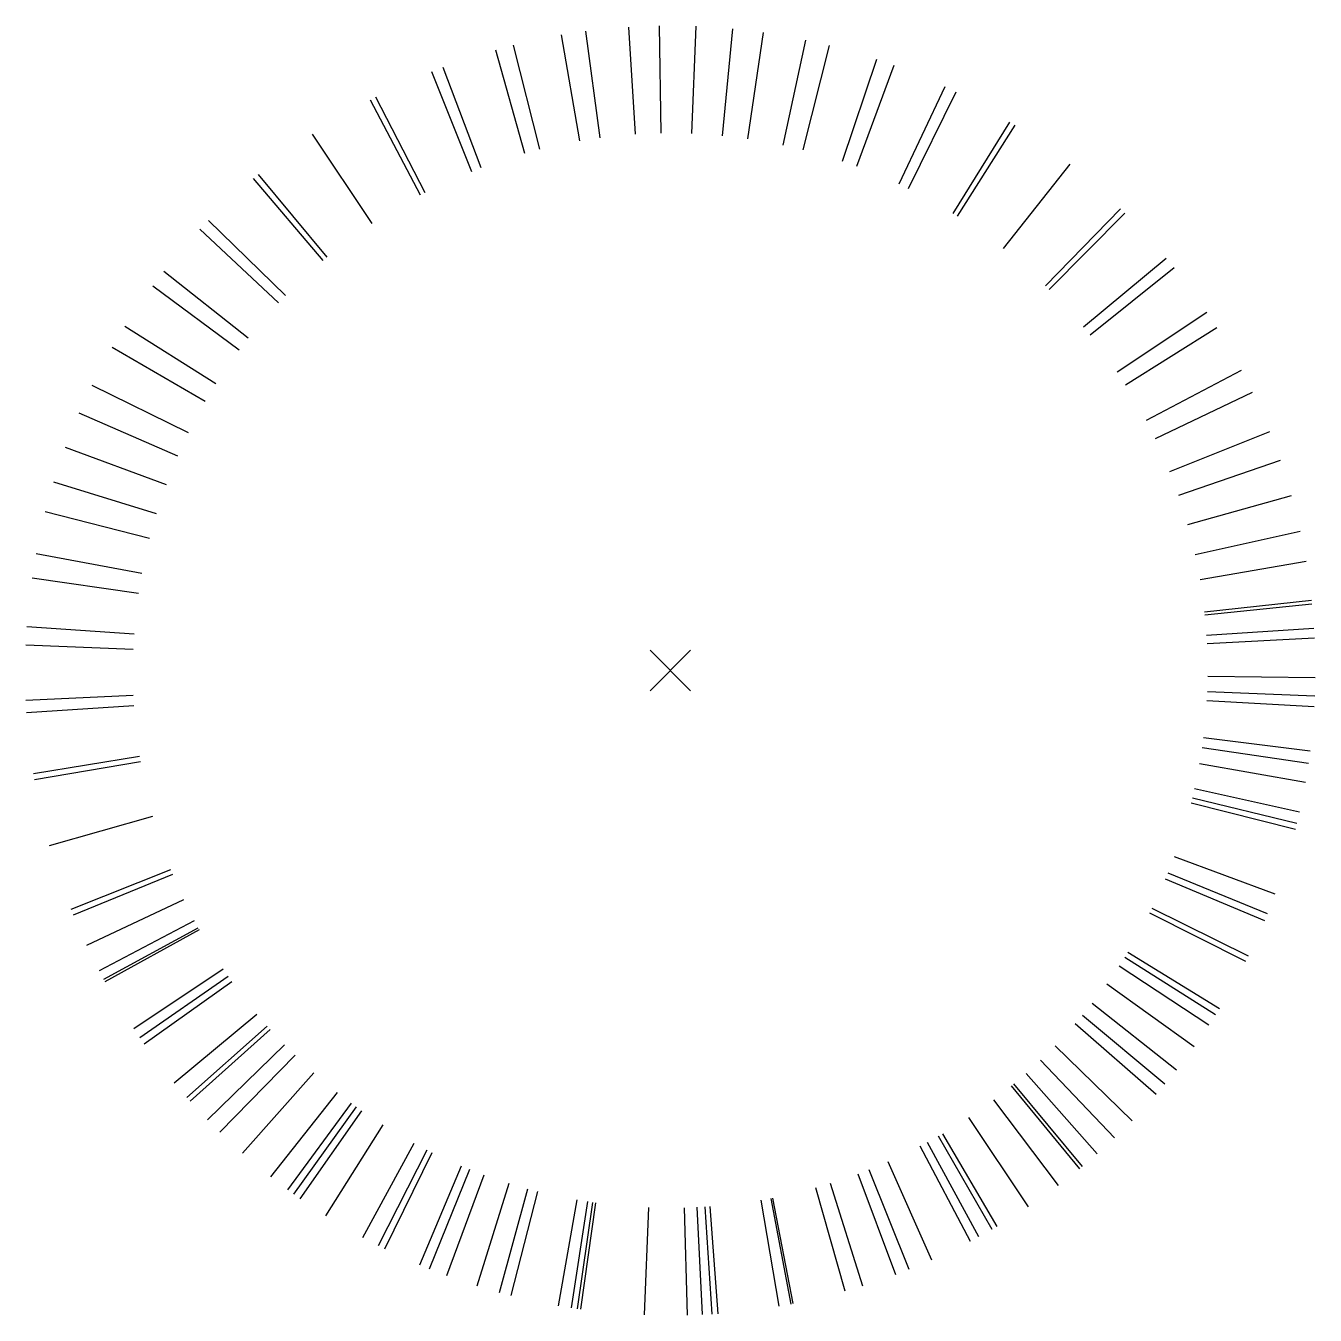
# Model space of a CAD drawing. Extents: x -1 to 1, y -1 to 1.
import ezdxf

# ---------------------------------------------------------------- set-up
doc = ezdxf.new("R2010")
doc.units = 0
doc.header["$LTSCALE"] = 0.01
doc.header["$MEASUREMENT"] = 0
doc.layers.get('0').update_dxf_attribs({"lineweight": 20})

msp = doc.modelspace()

# ---------------------------------------------------------------- linework, layer by layer
at = {"color": 0, "linetype": 'ByBlock', "lineweight": -2}
for p, q in [((-0.0174, 1.0001), (-0.0145, 0.8334)), ((-0.169, 0.9859), (-0.1408, 0.8216)), ((-0.1313, 0.9916), (-0.1094, 0.8263)), ((-0.065, 0.9981), (-0.0542, 0.8318)), ((0.0397, 0.9995), (0.0331, 0.8329)), ((0.0967, 0.9956), (0.0806, 0.8296)), ((0.1439, 0.9898), (0.1199, 0.8249)), ((-0.2711, 0.9628), (-0.2259, 0.8023)), ((-0.2435, 0.9701), (-0.2029, 0.8085)), ((0.2095, 0.978), (0.1746, 0.815)), ((0.2466, 0.9694), (0.2055, 0.8078)), ((0.3197, 0.9478), (0.2664, 0.7898)), ((-0.3703, 0.9292), (-0.3085, 0.7743)), ((-0.3525, 0.9361), (-0.2938, 0.7801)), ((0.3466, 0.9383), (0.2888, 0.7819)), ((0.4256, 0.9052), (0.3547, 0.7543)), ((-0.4654, 0.8854), (-0.3878, 0.7378)), ((-0.4569, 0.8898), (-0.3808, 0.7415)), ((0.4428, 0.8969), (0.369, 0.7474)), ((0.526, 0.8508), (0.4383, 0.709)), ((0.5341, 0.8457), (0.4451, 0.7048)), ((-0.5554, 0.8319), (-0.4628, 0.6932)), ((-0.5554, 0.8319), (-0.4628, 0.6932)), ((0.6196, 0.7852), (0.5163, 0.6544)), ((0.6196, 0.7852), (0.5163, 0.6544)), ((-0.6466, 0.7632), (-0.5388, 0.636)), ((-0.6393, 0.7693), (-0.5327, 0.6411)), ((0.6983, 0.7162), (0.5819, 0.5968)), ((0.705, 0.7095), (0.5875, 0.5913)), ((-0.7293, 0.6845), (-0.6078, 0.5704)), ((-0.7162, 0.6983), (-0.5968, 0.5819)), ((0.7693, 0.6393), (0.6411, 0.5327)), ((0.7813, 0.6245), (0.6511, 0.5204)), ((-0.7852, 0.6196), (-0.6544, 0.5163)), ((-0.8026, 0.5969), (-0.6688, 0.4974)), ((0.8319, 0.5554), (0.6932, 0.4628)), ((-0.8457, 0.5341), (-0.7048, 0.4451)), ((0.8474, 0.5314), (0.7062, 0.4428)), ((-0.8654, 0.5015), (-0.7212, 0.4179)), ((0.8854, 0.4654), (0.7378, 0.3878)), ((-0.8969, 0.4428), (-0.7474, 0.369)), ((0.9025, 0.4313), (0.7521, 0.3594)), ((-0.917, 0.3996), (-0.7641, 0.333)), ((0.9292, 0.3703), (0.7743, 0.3085)), ((-0.9383, 0.3466), (-0.7819, 0.2888)), ((0.9458, 0.3256), (0.7881, 0.2714)), ((-0.9565, 0.2925), (-0.7971, 0.2437)), ((0.9628, 0.2711), (0.8023, 0.2259)), ((-0.9694, 0.2466), (-0.8078, 0.2055)), ((0.9767, 0.2157), (0.8139, 0.1797)), ((-0.9836, 0.1815), (-0.8197, 0.1513)), ((0.9859, 0.169), (0.8216, 0.1408)), ((-0.9898, 0.1439), (-0.8249, 0.1199)), ((0.9943, 0.1089), (0.8286, 0.0908)), ((0.9949, 0.103), (0.8291, 0.0858)), ((-0.9979, 0.0682), (-0.8316, 0.0568)), ((0.9981, 0.065), (0.8318, 0.0542)), ((0.999, 0.0501), (0.8325, 0.0417)), ((-0.9995, 0.0397), (-0.8329, 0.0331)), ((-0.0314, 0.0314), (0.0314, -0.0314)), ((0.0314, 0.0314), (-0.0314, -0.0314)), ((1.0002, -0.0111), (0.8335, -0.0093)), ((-0.9992, -0.046), (-0.8327, -0.0383)), ((0.9995, -0.0397), (0.8329, -0.0331)), ((-0.9981, -0.065), (-0.8318, -0.0542)), ((0.9987, -0.0562), (0.8322, -0.0468)), ((0.9898, -0.1439), (0.8249, -0.1199)), ((0.9924, -0.1251), (0.827, -0.1042)), ((-0.9874, -0.1596), (-0.8229, -0.133)), ((-0.9859, -0.169), (-0.8216, -0.1408)), ((0.9851, -0.1735), (0.8209, -0.1446)), ((0.9717, -0.2374), (0.8097, -0.1978)), ((0.9758, -0.2198), (0.8132, -0.1832)), ((0.9694, -0.2466), (0.8078, -0.2055)), ((-0.9628, -0.2711), (-0.8023, -0.2259)), ((0.9383, -0.3466), (0.7819, -0.2888)), ((0.9383, -0.3466), (0.7819, -0.2888)), ((-0.9292, -0.3703), (-0.7743, -0.3085)), ((-0.9256, -0.3791), (-0.7713, -0.3159)), ((0.9263, -0.3774), (0.7719, -0.3145)), ((0.9218, -0.3883), (0.7681, -0.3236)), ((-0.905, -0.4259), (-0.7542, -0.3549)), ((0.8926, -0.4513), (0.7439, -0.3761)), ((0.8969, -0.4428), (0.7474, -0.369)), ((-0.8854, -0.4654), (-0.7378, -0.3878)), ((-0.8783, -0.4785), (-0.7319, -0.3988)), ((-0.8764, -0.4821), (-0.7303, -0.4018)), ((0.8515, -0.5247), (0.7096, -0.4373)), ((0.8354, -0.5501), (0.6962, -0.4584)), ((0.8457, -0.5341), (0.7048, -0.4451)), ((-0.8319, -0.5554), (-0.6932, -0.4628)), ((-0.8226, -0.569), (-0.6855, -0.4742)), ((-0.8157, -0.5789), (-0.6798, -0.4824)), ((0.8123, -0.5837), (0.6769, -0.4864)), ((0.7852, -0.6196), (0.6544, -0.5163)), ((-0.7693, -0.6393), (-0.6411, -0.5327)), ((0.7672, -0.6417), (0.6394, -0.5348)), ((-0.7498, -0.662), (-0.6249, -0.5517)), ((-0.7444, -0.6681), (-0.6203, -0.5567)), ((0.7536, -0.6577), (0.628, -0.5481)), ((-0.7177, -0.6967), (-0.5981, -0.5806)), ((-0.6983, -0.7162), (-0.5819, -0.5968)), ((0.7162, -0.6983), (0.5968, -0.5819)), ((0.6891, -0.725), (0.5742, -0.6042)), ((-0.6634, -0.7486), (-0.5528, -0.6238)), ((0.662, -0.7498), (0.5517, -0.6249)), ((-0.6196, -0.7852), (-0.5163, -0.6544)), ((0.635, -0.7728), (0.5292, -0.644)), ((0.6393, -0.7693), (0.5327, -0.6411)), ((-0.5933, -0.8053), (-0.4944, -0.6711)), ((-0.5837, -0.8123), (-0.4864, -0.6769)), ((0.6019, -0.7988), (0.5016, -0.6657)), ((-0.5737, -0.8193), (-0.4781, -0.6828)), ((0.5554, -0.8319), (0.4628, -0.6932)), ((-0.5341, -0.8457), (-0.4451, -0.7048)), ((0.507, -0.8622), (0.4225, -0.7185)), ((-0.4766, -0.8794), (-0.3972, -0.7328)), ((0.4654, -0.8854), (0.3878, -0.7378)), ((0.4785, -0.8783), (0.3988, -0.7319)), ((0.4992, -0.8668), (0.416, -0.7223)), ((-0.4526, -0.892), (-0.3772, -0.7433)), ((-0.4428, -0.8969), (-0.369, -0.7474)), ((-0.3883, -0.9218), (-0.3236, -0.7681)), ((-0.3732, -0.928), (-0.311, -0.7733)), ((0.3703, -0.9292), (0.3085, -0.7743)), ((0.4054, -0.9144), (0.3378, -0.762)), ((-0.3466, -0.9383), (-0.2888, -0.7819)), ((-0.2996, -0.9543), (-0.2497, -0.7953)), ((0.2985, -0.9547), (0.2487, -0.7956)), ((0.3497, -0.9371), (0.2914, -0.7809)), ((-0.265, -0.9645), (-0.2209, -0.8037)), ((-0.2466, -0.9694), (-0.2055, -0.8078)), ((0.1877, -0.9825), (0.1564, -0.8187)), ((0.1907, -0.9819), (0.1589, -0.8182)), ((0.2711, -0.9628), (0.2259, -0.8023)), ((0.2711, -0.9628), (0.2259, -0.8023)), ((-0.1735, -0.9851), (-0.1446, -0.8209)), ((-0.1534, -0.9884), (-0.1278, -0.8237)), ((-0.1439, -0.9898), (-0.1199, -0.8249)), ((-0.1385, -0.9906), (-0.1154, -0.8255)), ((-0.0397, -0.9995), (-0.0331, -0.8329)), ((-0.0397, -0.9995), (-0.0331, -0.8329)), ((0.0265, -0.9999), (0.022, -0.8332)), ((0.0501, -0.999), (0.0417, -0.8325)), ((0.065, -0.9981), (0.0542, -0.8318)), ((0.0745, -0.9975), (0.0621, -0.8312)), ((0.169, -0.9859), (0.1408, -0.8216))]:
    msp.add_line(p, q, dxfattribs=at)

doc.saveas('drawing.dxf')
